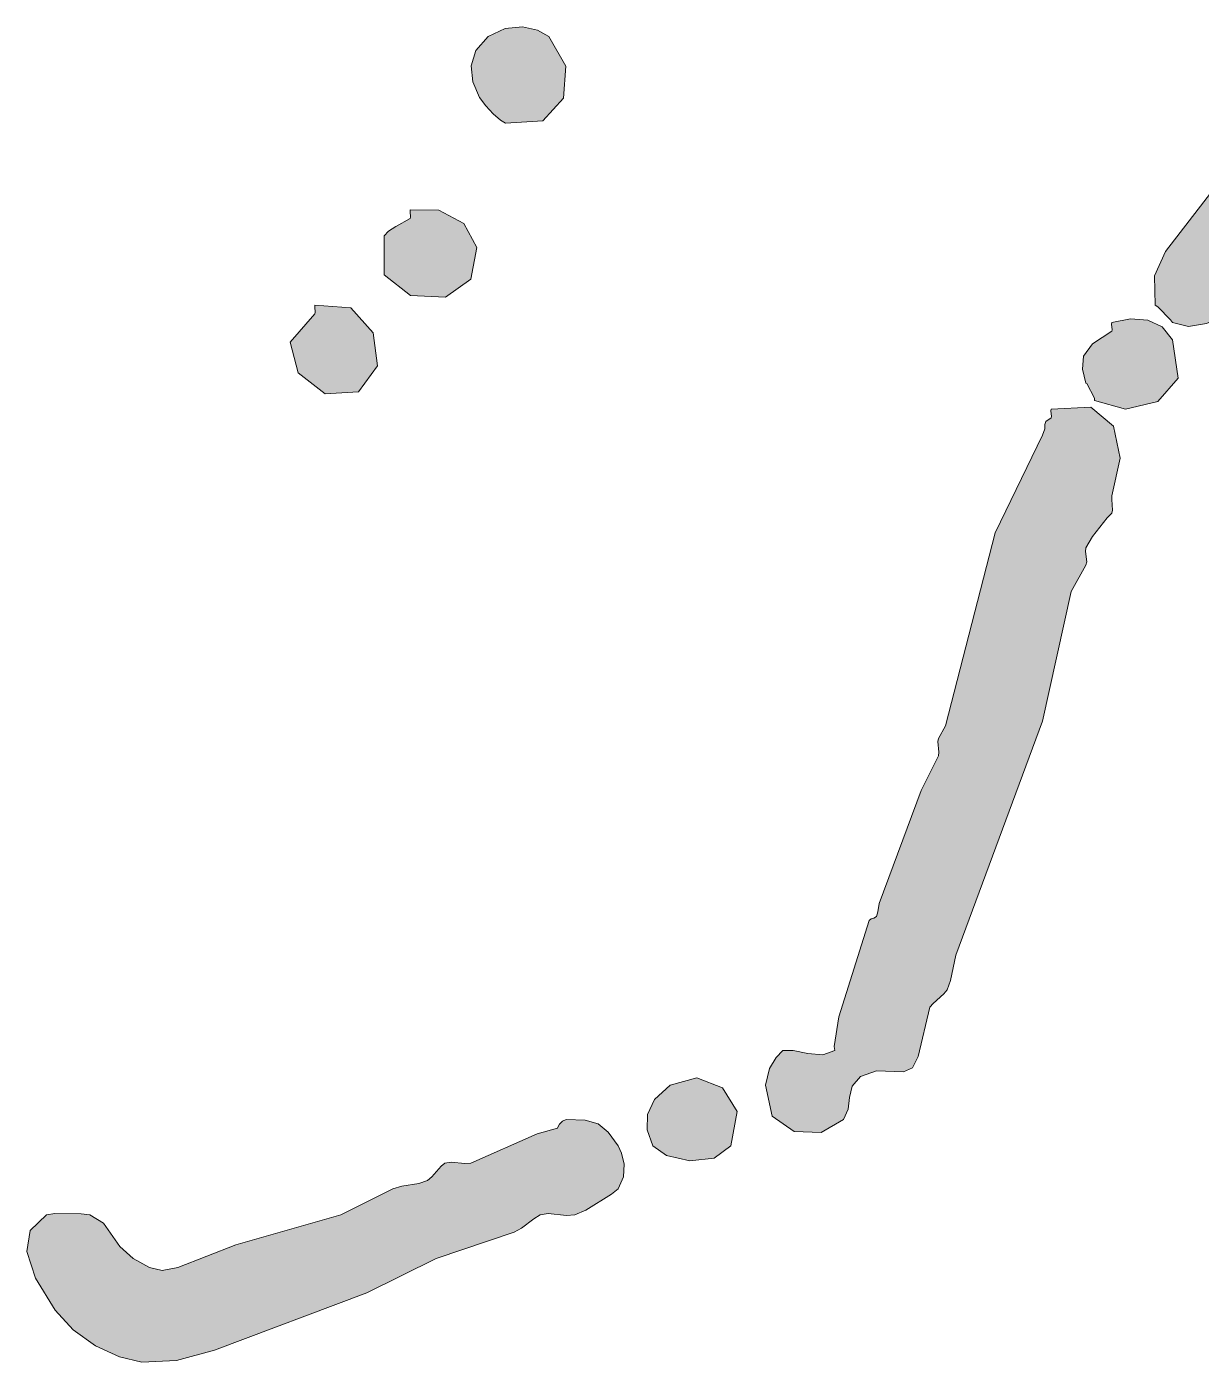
# Model space of a CAD drawing. Header units: inches. Extents: x -493 to 494, y -382 to 902.
# Drawn here: x -79.62 to -65.27, y 875.11 to 891.43 of the extents above; entities that cross this region are included whole.
import ezdxf

# ---------------------------------------------------------------- set-up
doc = ezdxf.new("R2010")
doc.units = ezdxf.units.IN
doc.header["$MEASUREMENT"] = 0
doc.layers.add('Layer 1', color=7, linetype='Continuous')

msp = doc.modelspace()

# ---------------------------------------------------------------- hatches: boundary and pattern name
at = {"layer": 'Layer 1', "true_color": 0xffffff}
h = msp.add_hatch(color=7, dxfattribs=at)
edge = h.paths.add_edge_path()
edge.add_spline(control_points=[(-73.983, 891.311), (-73.983, 891.311), (-73.775, 891.412), (-73.775, 891.412), (-73.775, 891.412), (-73.566, 891.433), (-73.566, 891.433), (-73.566, 891.433), (-73.38, 891.392), (-73.38, 891.392), (-73.38, 891.392), (-73.242, 891.311), (-73.242, 891.311), (-73.242, 891.311), (-73.035, 890.95), (-73.035, 890.95), (-73.035, 890.95), (-73.065, 890.561), (-73.065, 890.561), (-73.065, 890.561), (-73.316, 890.282), (-73.316, 890.282), (-73.316, 890.282), (-73.771, 890.252), (-73.771, 890.252), (-73.771, 890.252), (-73.835, 890.29), (-73.835, 890.29), (-73.835, 890.29), (-73.923, 890.367), (-73.923, 890.367), (-73.923, 890.367), (-74.014, 890.466), (-74.014, 890.466), (-74.014, 890.466), (-74.089, 890.569), (-74.089, 890.569), (-74.089, 890.569), (-74.173, 890.758), (-74.173, 890.758), (-74.173, 890.758), (-74.193, 890.955), (-74.193, 890.955), (-74.193, 890.955), (-74.136, 891.143), (-74.136, 891.143), (-74.136, 891.143), (-73.983, 891.311), (-73.983, 891.311), (-73.983, 891.311), (-73.983, 891.311), (-73.983, 891.311), (-73.983, 891.311), (-73.983, 891.311), (-73.983, 891.311)], knot_values=[0, 0, 0, 0, 1, 1, 1, 2, 2, 2, 3, 3, 3, 4, 4, 4, 5, 5, 5, 6, 6, 6, 7, 7, 7, 8, 8, 8, 9, 9, 9, 10, 10, 10, 11, 11, 11, 12, 12, 12, 13, 13, 13, 14, 14, 14, 15, 15, 15, 16, 16, 16, 17, 17, 17, 18, 18, 18, 18], degree=3, periodic=1)
h = msp.add_hatch(color=7, dxfattribs=at)
edge = h.paths.add_edge_path()
edge.add_spline(control_points=[(-64.348, 890.358), (-64.348, 890.358), (-64.268, 890.394), (-64.268, 890.394), (-64.268, 890.394), (-64.029, 890.455), (-64.029, 890.455), (-64.029, 890.455), (-63.739, 890.441), (-63.739, 890.441), (-63.739, 890.441), (-63.501, 890.252), (-63.501, 890.252), (-63.501, 890.252), (-63.468, 889.827), (-63.468, 889.827), (-63.468, 889.827), (-63.716, 889.429), (-63.716, 889.429), (-63.716, 889.429), (-64.242, 888.875), (-64.242, 888.875), (-64.242, 888.875), (-64.34, 888.647), (-64.34, 888.647), (-64.34, 888.647), (-64.416, 888.527), (-64.416, 888.527), (-64.416, 888.527), (-64.56, 888.346), (-64.56, 888.346), (-64.56, 888.346), (-64.603, 888.321), (-64.603, 888.321), (-64.603, 888.321), (-64.737, 888.265), (-64.737, 888.265), (-64.737, 888.265), (-64.771, 888.24), (-64.771, 888.24), (-64.771, 888.24), (-64.774, 888.195), (-64.774, 888.195), (-64.774, 888.195), (-64.762, 888.065), (-64.762, 888.065), (-64.762, 888.065), (-64.771, 888.028), (-64.771, 888.028), (-64.771, 888.028), (-64.977, 887.898), (-64.977, 887.898), (-64.977, 887.898), (-65.202, 887.805), (-65.202, 887.805), (-65.202, 887.805), (-65.424, 887.77), (-65.424, 887.77), (-65.424, 887.77), (-65.619, 887.816), (-65.619, 887.816), (-65.619, 887.816), (-65.645, 887.851), (-65.645, 887.851), (-65.645, 887.851), (-65.799, 888.01), (-65.799, 888.01), (-65.799, 888.01), (-65.831, 888.028), (-65.831, 888.028), (-65.831, 888.028), (-65.838, 888.389), (-65.838, 888.389), (-65.838, 888.389), (-65.706, 888.687), (-65.706, 888.687), (-65.706, 888.687), (-64.477, 890.273), (-64.477, 890.273), (-64.477, 890.273), (-64.427, 890.32), (-64.427, 890.32), (-64.427, 890.32), (-64.348, 890.358), (-64.348, 890.358), (-64.348, 890.358), (-64.348, 890.358), (-64.348, 890.358), (-64.348, 890.358), (-64.348, 890.358), (-64.348, 890.358)], knot_values=[0, 0, 0, 0, 1, 1, 1, 2, 2, 2, 3, 3, 3, 4, 4, 4, 5, 5, 5, 6, 6, 6, 7, 7, 7, 8, 8, 8, 9, 9, 9, 10, 10, 10, 11, 11, 11, 12, 12, 12, 13, 13, 13, 14, 14, 14, 15, 15, 15, 16, 16, 16, 17, 17, 17, 18, 18, 18, 19, 19, 19, 20, 20, 20, 21, 21, 21, 22, 22, 22, 23, 23, 23, 24, 24, 24, 25, 25, 25, 26, 26, 26, 27, 27, 27, 28, 28, 28, 29, 29, 29, 30, 30, 30, 30], degree=3, periodic=1)
h = msp.add_hatch(color=7, dxfattribs=at)
edge = h.paths.add_edge_path()
edge.add_spline(control_points=[(-74.936, 889.087), (-74.936, 889.087), (-74.933, 889.105), (-74.933, 889.105), (-74.933, 889.105), (-74.939, 889.176), (-74.939, 889.176), (-74.939, 889.176), (-74.936, 889.193), (-74.936, 889.193), (-74.936, 889.193), (-74.586, 889.189), (-74.586, 889.189), (-74.586, 889.189), (-74.283, 889.027), (-74.283, 889.027), (-74.283, 889.027), (-74.122, 888.736), (-74.122, 888.736), (-74.122, 888.736), (-74.195, 888.346), (-74.195, 888.346), (-74.195, 888.346), (-74.505, 888.126), (-74.505, 888.126), (-74.505, 888.126), (-74.933, 888.148), (-74.933, 888.148), (-74.933, 888.148), (-75.256, 888.401), (-75.256, 888.401), (-75.256, 888.401), (-75.254, 888.875), (-75.254, 888.875), (-75.254, 888.875), (-75.203, 888.932), (-75.203, 888.932), (-75.203, 888.932), (-75.112, 888.993), (-75.112, 888.993), (-75.112, 888.993), (-74.936, 889.087), (-74.936, 889.087), (-74.936, 889.087), (-74.936, 889.087), (-74.936, 889.087), (-74.936, 889.087), (-74.936, 889.087), (-74.936, 889.087)], knot_values=[0, 0, 0, 0, 1, 1, 1, 2, 2, 2, 3, 3, 3, 4, 4, 4, 5, 5, 5, 6, 6, 6, 7, 7, 7, 8, 8, 8, 9, 9, 9, 10, 10, 10, 11, 11, 11, 12, 12, 12, 13, 13, 13, 14, 14, 14, 15, 15, 15, 16, 16, 16, 16], degree=3, periodic=1)
h = msp.add_hatch(color=7, dxfattribs=at)
edge = h.paths.add_edge_path()
edge.add_spline(control_points=[(-76.101, 887.922), (-76.101, 887.922), (-76.098, 887.941), (-76.098, 887.941), (-76.098, 887.941), (-76.104, 888.011), (-76.104, 888.011), (-76.104, 888.011), (-76.101, 888.028), (-76.101, 888.028), (-76.101, 888.028), (-75.662, 887.996), (-75.662, 887.996), (-75.662, 887.996), (-75.388, 887.691), (-75.388, 887.691), (-75.388, 887.691), (-75.338, 887.29), (-75.338, 887.29), (-75.338, 887.29), (-75.571, 886.97), (-75.571, 886.97), (-75.571, 886.97), (-75.978, 886.945), (-75.978, 886.945), (-75.978, 886.945), (-76.308, 887.201), (-76.308, 887.201), (-76.308, 887.201), (-76.403, 887.579), (-76.403, 887.579), (-76.403, 887.579), (-76.101, 887.922), (-76.101, 887.922), (-76.101, 887.922), (-76.101, 887.922), (-76.101, 887.922), (-76.101, 887.922), (-76.101, 887.922), (-76.101, 887.922)], knot_values=[0, 0, 0, 0, 1, 1, 1, 2, 2, 2, 3, 3, 3, 4, 4, 4, 5, 5, 5, 6, 6, 6, 7, 7, 7, 8, 8, 8, 9, 9, 9, 10, 10, 10, 11, 11, 11, 12, 12, 12, 13, 13, 13, 13], degree=3, periodic=1)
h = msp.add_hatch(color=7, dxfattribs=at)
edge = h.paths.add_edge_path()
edge.add_spline(control_points=[(-66.36, 887.711), (-66.36, 887.711), (-66.356, 887.729), (-66.356, 887.729), (-66.356, 887.729), (-66.363, 887.799), (-66.363, 887.799), (-66.363, 887.799), (-66.36, 887.816), (-66.36, 887.816), (-66.36, 887.816), (-66.13, 887.863), (-66.13, 887.863), (-66.13, 887.863), (-65.921, 887.847), (-65.921, 887.847), (-65.921, 887.847), (-65.746, 887.763), (-65.746, 887.763), (-65.746, 887.763), (-65.619, 887.605), (-65.619, 887.605), (-65.619, 887.605), (-65.551, 887.138), (-65.551, 887.138), (-65.551, 887.138), (-65.798, 886.852), (-65.798, 886.852), (-65.798, 886.852), (-66.194, 886.757), (-66.194, 886.757), (-66.194, 886.757), (-66.572, 886.864), (-66.572, 886.864), (-66.572, 886.864), (-66.57, 886.894), (-66.57, 886.894), (-66.57, 886.894), (-66.664, 887.071), (-66.664, 887.071), (-66.664, 887.071), (-66.678, 887.075), (-66.678, 887.075), (-66.678, 887.075), (-66.718, 887.247), (-66.718, 887.247), (-66.718, 887.247), (-66.705, 887.405), (-66.705, 887.405), (-66.705, 887.405), (-66.598, 887.557), (-66.598, 887.557), (-66.598, 887.557), (-66.36, 887.711), (-66.36, 887.711), (-66.36, 887.711), (-66.36, 887.711), (-66.36, 887.711), (-66.36, 887.711), (-66.36, 887.711), (-66.36, 887.711)], knot_values=[0, 0, 0, 0, 1, 1, 1, 2, 2, 2, 3, 3, 3, 4, 4, 4, 5, 5, 5, 6, 6, 6, 7, 7, 7, 8, 8, 8, 9, 9, 9, 10, 10, 10, 11, 11, 11, 12, 12, 12, 13, 13, 13, 14, 14, 14, 15, 15, 15, 16, 16, 16, 17, 17, 17, 18, 18, 18, 19, 19, 19, 20, 20, 20, 20], degree=3, periodic=1)
h = msp.add_hatch(color=7, dxfattribs=at)
edge = h.paths.add_edge_path()
edge.add_spline(control_points=[(-67.101, 886.652), (-67.101, 886.652), (-67.098, 886.67), (-67.098, 886.67), (-67.098, 886.67), (-67.104, 886.74), (-67.104, 886.74), (-67.104, 886.74), (-67.101, 886.758), (-67.101, 886.758), (-67.101, 886.758), (-66.616, 886.784), (-66.616, 886.784), (-66.616, 886.784), (-66.34, 886.553), (-66.34, 886.553), (-66.34, 886.553), (-66.259, 886.161), (-66.259, 886.161), (-66.259, 886.161), (-66.36, 885.699), (-66.36, 885.699), (-66.36, 885.699), (-66.362, 885.653), (-66.362, 885.653), (-66.362, 885.653), (-66.35, 885.525), (-66.35, 885.525), (-66.35, 885.525), (-66.36, 885.487), (-66.36, 885.487), (-66.36, 885.487), (-66.419, 885.43), (-66.419, 885.43), (-66.419, 885.43), (-66.597, 885.204), (-66.597, 885.204), (-66.597, 885.204), (-66.678, 885.063), (-66.678, 885.063), (-66.678, 885.063), (-66.681, 885.018), (-66.681, 885.018), (-66.681, 885.018), (-66.667, 884.891), (-66.667, 884.891), (-66.667, 884.891), (-66.678, 884.852), (-66.678, 884.852), (-66.678, 884.852), (-66.857, 884.532), (-66.857, 884.532), (-66.857, 884.532), (-67.207, 882.946), (-67.207, 882.946), (-67.207, 882.946), (-68.266, 880.087), (-68.266, 880.087), (-68.266, 880.087), (-68.334, 879.776), (-68.334, 879.776), (-68.334, 879.776), (-68.372, 879.664), (-68.372, 879.664), (-68.372, 879.664), (-68.413, 879.612), (-68.413, 879.612), (-68.413, 879.612), (-68.546, 879.497), (-68.546, 879.497), (-68.546, 879.497), (-68.583, 879.452), (-68.583, 879.452), (-68.583, 879.452), (-68.726, 878.846), (-68.726, 878.846), (-68.726, 878.846), (-68.795, 878.711), (-68.795, 878.711), (-68.795, 878.711), (-68.905, 878.661), (-68.905, 878.661), (-68.905, 878.661), (-69.235, 878.673), (-69.235, 878.673), (-69.235, 878.673), (-69.431, 878.605), (-69.431, 878.605), (-69.431, 878.605), (-69.535, 878.487), (-69.535, 878.487), (-69.535, 878.487), (-69.568, 878.347), (-69.568, 878.347), (-69.568, 878.347), (-69.584, 878.204), (-69.584, 878.204), (-69.584, 878.204), (-69.642, 878.076), (-69.642, 878.076), (-69.642, 878.076), (-69.914, 877.919), (-69.914, 877.919), (-69.914, 877.919), (-70.245, 877.93), (-70.245, 877.93), (-70.245, 877.93), (-70.512, 878.12), (-70.512, 878.12), (-70.512, 878.12), (-70.595, 878.499), (-70.595, 878.499), (-70.595, 878.499), (-70.543, 878.7), (-70.543, 878.7), (-70.543, 878.7), (-70.464, 878.834), (-70.464, 878.834), (-70.464, 878.834), (-70.383, 878.923), (-70.383, 878.923), (-70.383, 878.923), (-70.255, 878.923), (-70.255, 878.923), (-70.255, 878.923), (-70.076, 878.886), (-70.076, 878.886), (-70.076, 878.886), (-69.891, 878.867), (-69.891, 878.867), (-69.891, 878.867), (-69.748, 878.923), (-69.748, 878.923), (-69.748, 878.923), (-69.756, 878.969), (-69.756, 878.969), (-69.756, 878.969), (-69.699, 879.333), (-69.699, 879.333), (-69.699, 879.333), (-69.325, 880.511), (-69.325, 880.511), (-69.325, 880.511), (-69.302, 880.53), (-69.302, 880.53), (-69.302, 880.53), (-69.268, 880.539), (-69.268, 880.539), (-69.268, 880.539), (-69.235, 880.56), (-69.235, 880.56), (-69.235, 880.56), (-69.219, 880.617), (-69.219, 880.617), (-69.219, 880.617), (-69.205, 880.717), (-69.205, 880.717), (-69.205, 880.717), (-68.689, 882.099), (-68.689, 882.099), (-68.689, 882.099), (-68.478, 882.522), (-68.478, 882.522), (-68.478, 882.522), (-68.474, 882.568), (-68.474, 882.568), (-68.474, 882.568), (-68.488, 882.696), (-68.488, 882.696), (-68.488, 882.696), (-68.478, 882.734), (-68.478, 882.734), (-68.478, 882.734), (-68.394, 882.888), (-68.394, 882.888), (-68.394, 882.888), (-67.786, 885.248), (-67.786, 885.248), (-67.786, 885.248), (-67.207, 886.44), (-67.207, 886.44), (-67.207, 886.44), (-67.179, 886.519), (-67.179, 886.519), (-67.179, 886.519), (-67.178, 886.571), (-67.178, 886.571), (-67.178, 886.571), (-67.166, 886.61), (-67.166, 886.61), (-67.166, 886.61), (-67.101, 886.652), (-67.101, 886.652), (-67.101, 886.652), (-67.101, 886.652), (-67.101, 886.652), (-67.101, 886.652), (-67.101, 886.652), (-67.101, 886.652)], knot_values=[0, 0, 0, 0, 1, 1, 1, 2, 2, 2, 3, 3, 3, 4, 4, 4, 5, 5, 5, 6, 6, 6, 7, 7, 7, 8, 8, 8, 9, 9, 9, 10, 10, 10, 11, 11, 11, 12, 12, 12, 13, 13, 13, 14, 14, 14, 15, 15, 15, 16, 16, 16, 17, 17, 17, 18, 18, 18, 19, 19, 19, 20, 20, 20, 21, 21, 21, 22, 22, 22, 23, 23, 23, 24, 24, 24, 25, 25, 25, 26, 26, 26, 27, 27, 27, 28, 28, 28, 29, 29, 29, 30, 30, 30, 31, 31, 31, 32, 32, 32, 33, 33, 33, 34, 34, 34, 35, 35, 35, 36, 36, 36, 37, 37, 37, 38, 38, 38, 39, 39, 39, 40, 40, 40, 41, 41, 41, 42, 42, 42, 43, 43, 43, 44, 44, 44, 45, 45, 45, 46, 46, 46, 47, 47, 47, 48, 48, 48, 49, 49, 49, 50, 50, 50, 51, 51, 51, 52, 52, 52, 53, 53, 53, 54, 54, 54, 55, 55, 55, 56, 56, 56, 57, 57, 57, 58, 58, 58, 59, 59, 59, 60, 60, 60, 61, 61, 61, 62, 62, 62, 63, 63, 63, 64, 64, 64, 65, 65, 65, 66, 66, 66, 66], degree=3, periodic=1)
h = msp.add_hatch(color=7, dxfattribs=at)
edge = h.paths.add_edge_path()
edge.add_spline(control_points=[(-71.76, 878.499), (-71.76, 878.499), (-71.432, 878.586), (-71.432, 878.586), (-71.432, 878.586), (-71.119, 878.465), (-71.119, 878.465), (-71.119, 878.465), (-70.942, 878.176), (-70.942, 878.176), (-70.942, 878.176), (-71.019, 877.758), (-71.019, 877.758), (-71.019, 877.758), (-71.221, 877.604), (-71.221, 877.604), (-71.221, 877.604), (-71.52, 877.574), (-71.52, 877.574), (-71.52, 877.574), (-71.806, 877.636), (-71.806, 877.636), (-71.806, 877.636), (-71.972, 877.758), (-71.972, 877.758), (-71.972, 877.758), (-72.039, 877.951), (-72.039, 877.951), (-72.039, 877.951), (-72.038, 878.141), (-72.038, 878.141), (-72.038, 878.141), (-71.951, 878.324), (-71.951, 878.324), (-71.951, 878.324), (-71.76, 878.499), (-71.76, 878.499), (-71.76, 878.499), (-71.76, 878.499), (-71.76, 878.499), (-71.76, 878.499), (-71.76, 878.499), (-71.76, 878.499)], knot_values=[0, 0, 0, 0, 1, 1, 1, 2, 2, 2, 3, 3, 3, 4, 4, 4, 5, 5, 5, 6, 6, 6, 7, 7, 7, 8, 8, 8, 9, 9, 9, 10, 10, 10, 11, 11, 11, 12, 12, 12, 13, 13, 13, 14, 14, 14, 14], degree=3, periodic=1)
h = msp.add_hatch(color=7, dxfattribs=at)
edge = h.paths.add_edge_path()
edge.add_spline(control_points=[(-73.136, 877.97), (-73.136, 877.97), (-73.134, 877.985), (-73.134, 877.985), (-73.134, 877.985), (-73.113, 878.021), (-73.113, 878.021), (-73.113, 878.021), (-73.077, 878.058), (-73.077, 878.058), (-73.077, 878.058), (-73.03, 878.076), (-73.03, 878.076), (-73.03, 878.076), (-72.8, 878.07), (-72.8, 878.07), (-72.8, 878.07), (-72.64, 878.024), (-72.64, 878.024), (-72.64, 878.024), (-72.516, 877.925), (-72.516, 877.925), (-72.516, 877.925), (-72.395, 877.758), (-72.395, 877.758), (-72.395, 877.758), (-72.354, 877.668), (-72.354, 877.668), (-72.354, 877.668), (-72.323, 877.534), (-72.323, 877.534), (-72.323, 877.534), (-72.328, 877.379), (-72.328, 877.379), (-72.328, 877.379), (-72.395, 877.229), (-72.395, 877.229), (-72.395, 877.229), (-72.475, 877.164), (-72.475, 877.164), (-72.475, 877.164), (-72.791, 876.969), (-72.791, 876.969), (-72.791, 876.969), (-72.924, 876.911), (-72.924, 876.911), (-72.924, 876.911), (-73.026, 876.904), (-73.026, 876.904), (-73.026, 876.904), (-73.25, 876.928), (-73.25, 876.928), (-73.25, 876.928), (-73.348, 876.911), (-73.348, 876.911), (-73.348, 876.911), (-73.424, 876.866), (-73.424, 876.866), (-73.424, 876.866), (-73.576, 876.748), (-73.576, 876.748), (-73.576, 876.748), (-73.666, 876.699), (-73.666, 876.699), (-73.666, 876.699), (-74.619, 876.381), (-74.619, 876.381), (-74.619, 876.381), (-75.466, 875.958), (-75.466, 875.958), (-75.466, 875.958), (-77.329, 875.259), (-77.329, 875.259), (-77.329, 875.259), (-77.793, 875.131), (-77.793, 875.131), (-77.793, 875.131), (-78.219, 875.111), (-78.219, 875.111), (-78.219, 875.111), (-78.492, 875.179), (-78.492, 875.179), (-78.492, 875.179), (-78.782, 875.313), (-78.782, 875.313), (-78.782, 875.313), (-79.056, 875.506), (-79.056, 875.506), (-79.056, 875.506), (-79.277, 875.746), (-79.277, 875.746), (-79.277, 875.746), (-79.518, 876.14), (-79.518, 876.14), (-79.518, 876.14), (-79.625, 876.465), (-79.625, 876.465), (-79.625, 876.465), (-79.584, 876.722), (-79.584, 876.722), (-79.584, 876.722), (-79.383, 876.911), (-79.383, 876.911), (-79.383, 876.911), (-79.282, 876.931), (-79.282, 876.931), (-79.282, 876.931), (-78.959, 876.927), (-78.959, 876.927), (-78.959, 876.927), (-78.854, 876.911), (-78.854, 876.911), (-78.854, 876.911), (-78.686, 876.811), (-78.686, 876.811), (-78.686, 876.811), (-78.488, 876.526), (-78.488, 876.526), (-78.488, 876.526), (-78.324, 876.381), (-78.324, 876.381), (-78.324, 876.381), (-78.125, 876.269), (-78.125, 876.269), (-78.125, 876.269), (-77.968, 876.232), (-77.968, 876.232), (-77.968, 876.232), (-77.777, 876.271), (-77.777, 876.271), (-77.777, 876.271), (-77.069, 876.548), (-77.069, 876.548), (-77.069, 876.548), (-75.783, 876.911), (-75.783, 876.911), (-75.783, 876.911), (-75.148, 877.229), (-75.148, 877.229), (-75.148, 877.229), (-75.04, 877.263), (-75.04, 877.263), (-75.04, 877.263), (-74.833, 877.295), (-74.833, 877.295), (-74.833, 877.295), (-74.725, 877.334), (-74.725, 877.334), (-74.725, 877.334), (-74.674, 877.377), (-74.674, 877.377), (-74.674, 877.377), (-74.558, 877.509), (-74.558, 877.509), (-74.558, 877.509), (-74.513, 877.546), (-74.513, 877.546), (-74.513, 877.546), (-74.438, 877.557), (-74.438, 877.557), (-74.438, 877.557), (-74.271, 877.539), (-74.271, 877.539), (-74.271, 877.539), (-74.195, 877.546), (-74.195, 877.546), (-74.195, 877.546), (-73.386, 877.903), (-73.386, 877.903), (-73.386, 877.903), (-73.136, 877.97), (-73.136, 877.97), (-73.136, 877.97), (-73.136, 877.97), (-73.136, 877.97), (-73.136, 877.97), (-73.136, 877.97), (-73.136, 877.97)], knot_values=[0, 0, 0, 0, 1, 1, 1, 2, 2, 2, 3, 3, 3, 4, 4, 4, 5, 5, 5, 6, 6, 6, 7, 7, 7, 8, 8, 8, 9, 9, 9, 10, 10, 10, 11, 11, 11, 12, 12, 12, 13, 13, 13, 14, 14, 14, 15, 15, 15, 16, 16, 16, 17, 17, 17, 18, 18, 18, 19, 19, 19, 20, 20, 20, 21, 21, 21, 22, 22, 22, 23, 23, 23, 24, 24, 24, 25, 25, 25, 26, 26, 26, 27, 27, 27, 28, 28, 28, 29, 29, 29, 30, 30, 30, 31, 31, 31, 32, 32, 32, 33, 33, 33, 34, 34, 34, 35, 35, 35, 36, 36, 36, 37, 37, 37, 38, 38, 38, 39, 39, 39, 40, 40, 40, 41, 41, 41, 42, 42, 42, 43, 43, 43, 44, 44, 44, 45, 45, 45, 46, 46, 46, 47, 47, 47, 48, 48, 48, 49, 49, 49, 50, 50, 50, 51, 51, 51, 52, 52, 52, 53, 53, 53, 54, 54, 54, 55, 55, 55, 56, 56, 56, 57, 57, 57, 58, 58, 58, 59, 59, 59, 59], degree=3, periodic=1)

# ---------------------------------------------------------------- linework, layer by layer
at = {"layer": 'Layer 1', "lineweight": 0}
for points, knots in [([(-73.983, 891.311), (-73.983, 891.311), (-73.775, 891.412), (-73.775, 891.412), (-73.775, 891.412), (-73.566, 891.433), (-73.566, 891.433), (-73.566, 891.433), (-73.38, 891.392), (-73.38, 891.392), (-73.38, 891.392), (-73.242, 891.311), (-73.242, 891.311), (-73.242, 891.311), (-73.035, 890.95), (-73.035, 890.95), (-73.035, 890.95), (-73.065, 890.561), (-73.065, 890.561), (-73.065, 890.561), (-73.316, 890.282), (-73.316, 890.282), (-73.316, 890.282), (-73.771, 890.252), (-73.771, 890.252), (-73.771, 890.252), (-73.835, 890.29), (-73.835, 890.29), (-73.835, 890.29), (-73.923, 890.367), (-73.923, 890.367), (-73.923, 890.367), (-74.014, 890.466), (-74.014, 890.466), (-74.014, 890.466), (-74.089, 890.569), (-74.089, 890.569), (-74.089, 890.569), (-74.173, 890.758), (-74.173, 890.758), (-74.173, 890.758), (-74.193, 890.955), (-74.193, 890.955), (-74.193, 890.955), (-74.136, 891.143), (-74.136, 891.143), (-74.136, 891.143), (-73.983, 891.311), (-73.983, 891.311), (-73.983, 891.311), (-73.983, 891.311), (-73.983, 891.311), (-73.983, 891.311), (-73.983, 891.311), (-73.983, 891.311)], [0, 0, 0, 0, 1, 1, 1, 2, 2, 2, 3, 3, 3, 4, 4, 4, 5, 5, 5, 6, 6, 6, 7, 7, 7, 8, 8, 8, 9, 9, 9, 10, 10, 10, 11, 11, 11, 12, 12, 12, 13, 13, 13, 14, 14, 14, 15, 15, 15, 16, 16, 16, 17, 17, 17, 18, 18, 18, 18]), ([(-64.348, 890.358), (-64.348, 890.358), (-64.268, 890.394), (-64.268, 890.394), (-64.268, 890.394), (-64.029, 890.455), (-64.029, 890.455), (-64.029, 890.455), (-63.739, 890.441), (-63.739, 890.441), (-63.739, 890.441), (-63.501, 890.252), (-63.501, 890.252), (-63.501, 890.252), (-63.468, 889.827), (-63.468, 889.827), (-63.468, 889.827), (-63.716, 889.429), (-63.716, 889.429), (-63.716, 889.429), (-64.242, 888.875), (-64.242, 888.875), (-64.242, 888.875), (-64.34, 888.647), (-64.34, 888.647), (-64.34, 888.647), (-64.416, 888.527), (-64.416, 888.527), (-64.416, 888.527), (-64.56, 888.346), (-64.56, 888.346), (-64.56, 888.346), (-64.603, 888.321), (-64.603, 888.321), (-64.603, 888.321), (-64.737, 888.265), (-64.737, 888.265), (-64.737, 888.265), (-64.771, 888.24), (-64.771, 888.24), (-64.771, 888.24), (-64.774, 888.195), (-64.774, 888.195), (-64.774, 888.195), (-64.762, 888.065), (-64.762, 888.065), (-64.762, 888.065), (-64.771, 888.028), (-64.771, 888.028), (-64.771, 888.028), (-64.977, 887.898), (-64.977, 887.898), (-64.977, 887.898), (-65.202, 887.805), (-65.202, 887.805), (-65.202, 887.805), (-65.424, 887.77), (-65.424, 887.77), (-65.424, 887.77), (-65.619, 887.816), (-65.619, 887.816), (-65.619, 887.816), (-65.645, 887.851), (-65.645, 887.851), (-65.645, 887.851), (-65.799, 888.01), (-65.799, 888.01), (-65.799, 888.01), (-65.831, 888.028), (-65.831, 888.028), (-65.831, 888.028), (-65.838, 888.389), (-65.838, 888.389), (-65.838, 888.389), (-65.706, 888.687), (-65.706, 888.687), (-65.706, 888.687), (-64.477, 890.273), (-64.477, 890.273), (-64.477, 890.273), (-64.427, 890.32), (-64.427, 890.32), (-64.427, 890.32), (-64.348, 890.358), (-64.348, 890.358), (-64.348, 890.358), (-64.348, 890.358), (-64.348, 890.358), (-64.348, 890.358), (-64.348, 890.358), (-64.348, 890.358)], [0, 0, 0, 0, 1, 1, 1, 2, 2, 2, 3, 3, 3, 4, 4, 4, 5, 5, 5, 6, 6, 6, 7, 7, 7, 8, 8, 8, 9, 9, 9, 10, 10, 10, 11, 11, 11, 12, 12, 12, 13, 13, 13, 14, 14, 14, 15, 15, 15, 16, 16, 16, 17, 17, 17, 18, 18, 18, 19, 19, 19, 20, 20, 20, 21, 21, 21, 22, 22, 22, 23, 23, 23, 24, 24, 24, 25, 25, 25, 26, 26, 26, 27, 27, 27, 28, 28, 28, 29, 29, 29, 30, 30, 30, 30]), ([(-74.936, 889.087), (-74.936, 889.087), (-74.933, 889.105), (-74.933, 889.105), (-74.933, 889.105), (-74.939, 889.176), (-74.939, 889.176), (-74.939, 889.176), (-74.936, 889.193), (-74.936, 889.193), (-74.936, 889.193), (-74.586, 889.189), (-74.586, 889.189), (-74.586, 889.189), (-74.283, 889.027), (-74.283, 889.027), (-74.283, 889.027), (-74.122, 888.736), (-74.122, 888.736), (-74.122, 888.736), (-74.195, 888.346), (-74.195, 888.346), (-74.195, 888.346), (-74.505, 888.126), (-74.505, 888.126), (-74.505, 888.126), (-74.933, 888.148), (-74.933, 888.148), (-74.933, 888.148), (-75.256, 888.401), (-75.256, 888.401), (-75.256, 888.401), (-75.254, 888.875), (-75.254, 888.875), (-75.254, 888.875), (-75.203, 888.932), (-75.203, 888.932), (-75.203, 888.932), (-75.112, 888.993), (-75.112, 888.993), (-75.112, 888.993), (-74.936, 889.087), (-74.936, 889.087), (-74.936, 889.087), (-74.936, 889.087), (-74.936, 889.087), (-74.936, 889.087), (-74.936, 889.087), (-74.936, 889.087)], [0, 0, 0, 0, 1, 1, 1, 2, 2, 2, 3, 3, 3, 4, 4, 4, 5, 5, 5, 6, 6, 6, 7, 7, 7, 8, 8, 8, 9, 9, 9, 10, 10, 10, 11, 11, 11, 12, 12, 12, 13, 13, 13, 14, 14, 14, 15, 15, 15, 16, 16, 16, 16]), ([(-76.101, 887.922), (-76.101, 887.922), (-76.098, 887.941), (-76.098, 887.941), (-76.098, 887.941), (-76.104, 888.011), (-76.104, 888.011), (-76.104, 888.011), (-76.101, 888.028), (-76.101, 888.028), (-76.101, 888.028), (-75.662, 887.996), (-75.662, 887.996), (-75.662, 887.996), (-75.388, 887.691), (-75.388, 887.691), (-75.388, 887.691), (-75.338, 887.29), (-75.338, 887.29), (-75.338, 887.29), (-75.571, 886.97), (-75.571, 886.97), (-75.571, 886.97), (-75.978, 886.945), (-75.978, 886.945), (-75.978, 886.945), (-76.308, 887.201), (-76.308, 887.201), (-76.308, 887.201), (-76.403, 887.579), (-76.403, 887.579), (-76.403, 887.579), (-76.101, 887.922), (-76.101, 887.922), (-76.101, 887.922), (-76.101, 887.922), (-76.101, 887.922), (-76.101, 887.922), (-76.101, 887.922), (-76.101, 887.922)], [0, 0, 0, 0, 1, 1, 1, 2, 2, 2, 3, 3, 3, 4, 4, 4, 5, 5, 5, 6, 6, 6, 7, 7, 7, 8, 8, 8, 9, 9, 9, 10, 10, 10, 11, 11, 11, 12, 12, 12, 13, 13, 13, 13]), ([(-66.36, 887.711), (-66.36, 887.711), (-66.356, 887.729), (-66.356, 887.729), (-66.356, 887.729), (-66.363, 887.799), (-66.363, 887.799), (-66.363, 887.799), (-66.36, 887.816), (-66.36, 887.816), (-66.36, 887.816), (-66.13, 887.863), (-66.13, 887.863), (-66.13, 887.863), (-65.921, 887.847), (-65.921, 887.847), (-65.921, 887.847), (-65.746, 887.763), (-65.746, 887.763), (-65.746, 887.763), (-65.619, 887.605), (-65.619, 887.605), (-65.619, 887.605), (-65.551, 887.138), (-65.551, 887.138), (-65.551, 887.138), (-65.798, 886.852), (-65.798, 886.852), (-65.798, 886.852), (-66.194, 886.757), (-66.194, 886.757), (-66.194, 886.757), (-66.572, 886.864), (-66.572, 886.864), (-66.572, 886.864), (-66.57, 886.894), (-66.57, 886.894), (-66.57, 886.894), (-66.664, 887.071), (-66.664, 887.071), (-66.664, 887.071), (-66.678, 887.075), (-66.678, 887.075), (-66.678, 887.075), (-66.718, 887.247), (-66.718, 887.247), (-66.718, 887.247), (-66.705, 887.405), (-66.705, 887.405), (-66.705, 887.405), (-66.598, 887.557), (-66.598, 887.557), (-66.598, 887.557), (-66.36, 887.711), (-66.36, 887.711), (-66.36, 887.711), (-66.36, 887.711), (-66.36, 887.711), (-66.36, 887.711), (-66.36, 887.711), (-66.36, 887.711)], [0, 0, 0, 0, 1, 1, 1, 2, 2, 2, 3, 3, 3, 4, 4, 4, 5, 5, 5, 6, 6, 6, 7, 7, 7, 8, 8, 8, 9, 9, 9, 10, 10, 10, 11, 11, 11, 12, 12, 12, 13, 13, 13, 14, 14, 14, 15, 15, 15, 16, 16, 16, 17, 17, 17, 18, 18, 18, 19, 19, 19, 20, 20, 20, 20]), ([(-67.101, 886.652), (-67.101, 886.652), (-67.098, 886.67), (-67.098, 886.67), (-67.098, 886.67), (-67.104, 886.74), (-67.104, 886.74), (-67.104, 886.74), (-67.101, 886.758), (-67.101, 886.758), (-67.101, 886.758), (-66.616, 886.784), (-66.616, 886.784), (-66.616, 886.784), (-66.34, 886.553), (-66.34, 886.553), (-66.34, 886.553), (-66.259, 886.161), (-66.259, 886.161), (-66.259, 886.161), (-66.36, 885.699), (-66.36, 885.699), (-66.36, 885.699), (-66.362, 885.653), (-66.362, 885.653), (-66.362, 885.653), (-66.35, 885.525), (-66.35, 885.525), (-66.35, 885.525), (-66.36, 885.487), (-66.36, 885.487), (-66.36, 885.487), (-66.419, 885.43), (-66.419, 885.43), (-66.419, 885.43), (-66.597, 885.204), (-66.597, 885.204), (-66.597, 885.204), (-66.678, 885.063), (-66.678, 885.063), (-66.678, 885.063), (-66.681, 885.018), (-66.681, 885.018), (-66.681, 885.018), (-66.667, 884.891), (-66.667, 884.891), (-66.667, 884.891), (-66.678, 884.852), (-66.678, 884.852), (-66.678, 884.852), (-66.857, 884.532), (-66.857, 884.532), (-66.857, 884.532), (-67.207, 882.946), (-67.207, 882.946), (-67.207, 882.946), (-68.266, 880.087), (-68.266, 880.087), (-68.266, 880.087), (-68.334, 879.776), (-68.334, 879.776), (-68.334, 879.776), (-68.372, 879.664), (-68.372, 879.664), (-68.372, 879.664), (-68.413, 879.612), (-68.413, 879.612), (-68.413, 879.612), (-68.546, 879.497), (-68.546, 879.497), (-68.546, 879.497), (-68.583, 879.452), (-68.583, 879.452), (-68.583, 879.452), (-68.726, 878.846), (-68.726, 878.846), (-68.726, 878.846), (-68.795, 878.711), (-68.795, 878.711), (-68.795, 878.711), (-68.905, 878.661), (-68.905, 878.661), (-68.905, 878.661), (-69.235, 878.673), (-69.235, 878.673), (-69.235, 878.673), (-69.431, 878.605), (-69.431, 878.605), (-69.431, 878.605), (-69.535, 878.487), (-69.535, 878.487), (-69.535, 878.487), (-69.568, 878.347), (-69.568, 878.347), (-69.568, 878.347), (-69.584, 878.204), (-69.584, 878.204), (-69.584, 878.204), (-69.642, 878.076), (-69.642, 878.076), (-69.642, 878.076), (-69.914, 877.919), (-69.914, 877.919), (-69.914, 877.919), (-70.245, 877.93), (-70.245, 877.93), (-70.245, 877.93), (-70.512, 878.12), (-70.512, 878.12), (-70.512, 878.12), (-70.595, 878.499), (-70.595, 878.499), (-70.595, 878.499), (-70.543, 878.7), (-70.543, 878.7), (-70.543, 878.7), (-70.464, 878.834), (-70.464, 878.834), (-70.464, 878.834), (-70.383, 878.923), (-70.383, 878.923), (-70.383, 878.923), (-70.255, 878.923), (-70.255, 878.923), (-70.255, 878.923), (-70.076, 878.886), (-70.076, 878.886), (-70.076, 878.886), (-69.891, 878.867), (-69.891, 878.867), (-69.891, 878.867), (-69.748, 878.923), (-69.748, 878.923), (-69.748, 878.923), (-69.756, 878.969), (-69.756, 878.969), (-69.756, 878.969), (-69.699, 879.333), (-69.699, 879.333), (-69.699, 879.333), (-69.325, 880.511), (-69.325, 880.511), (-69.325, 880.511), (-69.302, 880.53), (-69.302, 880.53), (-69.302, 880.53), (-69.268, 880.539), (-69.268, 880.539), (-69.268, 880.539), (-69.235, 880.56), (-69.235, 880.56), (-69.235, 880.56), (-69.219, 880.617), (-69.219, 880.617), (-69.219, 880.617), (-69.205, 880.717), (-69.205, 880.717), (-69.205, 880.717), (-68.689, 882.099), (-68.689, 882.099), (-68.689, 882.099), (-68.478, 882.522), (-68.478, 882.522), (-68.478, 882.522), (-68.474, 882.568), (-68.474, 882.568), (-68.474, 882.568), (-68.488, 882.696), (-68.488, 882.696), (-68.488, 882.696), (-68.478, 882.734), (-68.478, 882.734), (-68.478, 882.734), (-68.394, 882.888), (-68.394, 882.888), (-68.394, 882.888), (-67.786, 885.248), (-67.786, 885.248), (-67.786, 885.248), (-67.207, 886.44), (-67.207, 886.44), (-67.207, 886.44), (-67.179, 886.519), (-67.179, 886.519), (-67.179, 886.519), (-67.178, 886.571), (-67.178, 886.571), (-67.178, 886.571), (-67.166, 886.61), (-67.166, 886.61), (-67.166, 886.61), (-67.101, 886.652), (-67.101, 886.652), (-67.101, 886.652), (-67.101, 886.652), (-67.101, 886.652), (-67.101, 886.652), (-67.101, 886.652), (-67.101, 886.652)], [0, 0, 0, 0, 1, 1, 1, 2, 2, 2, 3, 3, 3, 4, 4, 4, 5, 5, 5, 6, 6, 6, 7, 7, 7, 8, 8, 8, 9, 9, 9, 10, 10, 10, 11, 11, 11, 12, 12, 12, 13, 13, 13, 14, 14, 14, 15, 15, 15, 16, 16, 16, 17, 17, 17, 18, 18, 18, 19, 19, 19, 20, 20, 20, 21, 21, 21, 22, 22, 22, 23, 23, 23, 24, 24, 24, 25, 25, 25, 26, 26, 26, 27, 27, 27, 28, 28, 28, 29, 29, 29, 30, 30, 30, 31, 31, 31, 32, 32, 32, 33, 33, 33, 34, 34, 34, 35, 35, 35, 36, 36, 36, 37, 37, 37, 38, 38, 38, 39, 39, 39, 40, 40, 40, 41, 41, 41, 42, 42, 42, 43, 43, 43, 44, 44, 44, 45, 45, 45, 46, 46, 46, 47, 47, 47, 48, 48, 48, 49, 49, 49, 50, 50, 50, 51, 51, 51, 52, 52, 52, 53, 53, 53, 54, 54, 54, 55, 55, 55, 56, 56, 56, 57, 57, 57, 58, 58, 58, 59, 59, 59, 60, 60, 60, 61, 61, 61, 62, 62, 62, 63, 63, 63, 64, 64, 64, 65, 65, 65, 66, 66, 66, 66]), ([(-71.76, 878.499), (-71.76, 878.499), (-71.432, 878.586), (-71.432, 878.586), (-71.432, 878.586), (-71.119, 878.465), (-71.119, 878.465), (-71.119, 878.465), (-70.942, 878.176), (-70.942, 878.176), (-70.942, 878.176), (-71.019, 877.758), (-71.019, 877.758), (-71.019, 877.758), (-71.221, 877.604), (-71.221, 877.604), (-71.221, 877.604), (-71.52, 877.574), (-71.52, 877.574), (-71.52, 877.574), (-71.806, 877.636), (-71.806, 877.636), (-71.806, 877.636), (-71.972, 877.758), (-71.972, 877.758), (-71.972, 877.758), (-72.039, 877.951), (-72.039, 877.951), (-72.039, 877.951), (-72.038, 878.141), (-72.038, 878.141), (-72.038, 878.141), (-71.951, 878.324), (-71.951, 878.324), (-71.951, 878.324), (-71.76, 878.499), (-71.76, 878.499), (-71.76, 878.499), (-71.76, 878.499), (-71.76, 878.499), (-71.76, 878.499), (-71.76, 878.499), (-71.76, 878.499)], [0, 0, 0, 0, 1, 1, 1, 2, 2, 2, 3, 3, 3, 4, 4, 4, 5, 5, 5, 6, 6, 6, 7, 7, 7, 8, 8, 8, 9, 9, 9, 10, 10, 10, 11, 11, 11, 12, 12, 12, 13, 13, 13, 14, 14, 14, 14]), ([(-73.136, 877.97), (-73.136, 877.97), (-73.134, 877.985), (-73.134, 877.985), (-73.134, 877.985), (-73.113, 878.021), (-73.113, 878.021), (-73.113, 878.021), (-73.077, 878.058), (-73.077, 878.058), (-73.077, 878.058), (-73.03, 878.076), (-73.03, 878.076), (-73.03, 878.076), (-72.8, 878.07), (-72.8, 878.07), (-72.8, 878.07), (-72.64, 878.024), (-72.64, 878.024), (-72.64, 878.024), (-72.516, 877.925), (-72.516, 877.925), (-72.516, 877.925), (-72.395, 877.758), (-72.395, 877.758), (-72.395, 877.758), (-72.354, 877.668), (-72.354, 877.668), (-72.354, 877.668), (-72.323, 877.534), (-72.323, 877.534), (-72.323, 877.534), (-72.328, 877.379), (-72.328, 877.379), (-72.328, 877.379), (-72.395, 877.229), (-72.395, 877.229), (-72.395, 877.229), (-72.475, 877.164), (-72.475, 877.164), (-72.475, 877.164), (-72.791, 876.969), (-72.791, 876.969), (-72.791, 876.969), (-72.924, 876.911), (-72.924, 876.911), (-72.924, 876.911), (-73.026, 876.904), (-73.026, 876.904), (-73.026, 876.904), (-73.25, 876.928), (-73.25, 876.928), (-73.25, 876.928), (-73.348, 876.911), (-73.348, 876.911), (-73.348, 876.911), (-73.424, 876.866), (-73.424, 876.866), (-73.424, 876.866), (-73.576, 876.748), (-73.576, 876.748), (-73.576, 876.748), (-73.666, 876.699), (-73.666, 876.699), (-73.666, 876.699), (-74.619, 876.381), (-74.619, 876.381), (-74.619, 876.381), (-75.466, 875.958), (-75.466, 875.958), (-75.466, 875.958), (-77.329, 875.259), (-77.329, 875.259), (-77.329, 875.259), (-77.793, 875.131), (-77.793, 875.131), (-77.793, 875.131), (-78.219, 875.111), (-78.219, 875.111), (-78.219, 875.111), (-78.492, 875.179), (-78.492, 875.179), (-78.492, 875.179), (-78.782, 875.313), (-78.782, 875.313), (-78.782, 875.313), (-79.056, 875.506), (-79.056, 875.506), (-79.056, 875.506), (-79.277, 875.746), (-79.277, 875.746), (-79.277, 875.746), (-79.518, 876.14), (-79.518, 876.14), (-79.518, 876.14), (-79.625, 876.465), (-79.625, 876.465), (-79.625, 876.465), (-79.584, 876.722), (-79.584, 876.722), (-79.584, 876.722), (-79.383, 876.911), (-79.383, 876.911), (-79.383, 876.911), (-79.282, 876.931), (-79.282, 876.931), (-79.282, 876.931), (-78.959, 876.927), (-78.959, 876.927), (-78.959, 876.927), (-78.854, 876.911), (-78.854, 876.911), (-78.854, 876.911), (-78.686, 876.811), (-78.686, 876.811), (-78.686, 876.811), (-78.488, 876.526), (-78.488, 876.526), (-78.488, 876.526), (-78.324, 876.381), (-78.324, 876.381), (-78.324, 876.381), (-78.125, 876.269), (-78.125, 876.269), (-78.125, 876.269), (-77.968, 876.232), (-77.968, 876.232), (-77.968, 876.232), (-77.777, 876.271), (-77.777, 876.271), (-77.777, 876.271), (-77.069, 876.548), (-77.069, 876.548), (-77.069, 876.548), (-75.783, 876.911), (-75.783, 876.911), (-75.783, 876.911), (-75.148, 877.229), (-75.148, 877.229), (-75.148, 877.229), (-75.04, 877.263), (-75.04, 877.263), (-75.04, 877.263), (-74.833, 877.295), (-74.833, 877.295), (-74.833, 877.295), (-74.725, 877.334), (-74.725, 877.334), (-74.725, 877.334), (-74.674, 877.377), (-74.674, 877.377), (-74.674, 877.377), (-74.558, 877.509), (-74.558, 877.509), (-74.558, 877.509), (-74.513, 877.546), (-74.513, 877.546), (-74.513, 877.546), (-74.438, 877.557), (-74.438, 877.557), (-74.438, 877.557), (-74.271, 877.539), (-74.271, 877.539), (-74.271, 877.539), (-74.195, 877.546), (-74.195, 877.546), (-74.195, 877.546), (-73.386, 877.903), (-73.386, 877.903), (-73.386, 877.903), (-73.136, 877.97), (-73.136, 877.97), (-73.136, 877.97), (-73.136, 877.97), (-73.136, 877.97), (-73.136, 877.97), (-73.136, 877.97), (-73.136, 877.97)], [0, 0, 0, 0, 1, 1, 1, 2, 2, 2, 3, 3, 3, 4, 4, 4, 5, 5, 5, 6, 6, 6, 7, 7, 7, 8, 8, 8, 9, 9, 9, 10, 10, 10, 11, 11, 11, 12, 12, 12, 13, 13, 13, 14, 14, 14, 15, 15, 15, 16, 16, 16, 17, 17, 17, 18, 18, 18, 19, 19, 19, 20, 20, 20, 21, 21, 21, 22, 22, 22, 23, 23, 23, 24, 24, 24, 25, 25, 25, 26, 26, 26, 27, 27, 27, 28, 28, 28, 29, 29, 29, 30, 30, 30, 31, 31, 31, 32, 32, 32, 33, 33, 33, 34, 34, 34, 35, 35, 35, 36, 36, 36, 37, 37, 37, 38, 38, 38, 39, 39, 39, 40, 40, 40, 41, 41, 41, 42, 42, 42, 43, 43, 43, 44, 44, 44, 45, 45, 45, 46, 46, 46, 47, 47, 47, 48, 48, 48, 49, 49, 49, 50, 50, 50, 51, 51, 51, 52, 52, 52, 53, 53, 53, 54, 54, 54, 55, 55, 55, 56, 56, 56, 57, 57, 57, 58, 58, 58, 59, 59, 59, 59])]:
    msp.add_open_spline(points, degree=3, knots=knots, dxfattribs=at)

doc.saveas('drawing.dxf')
